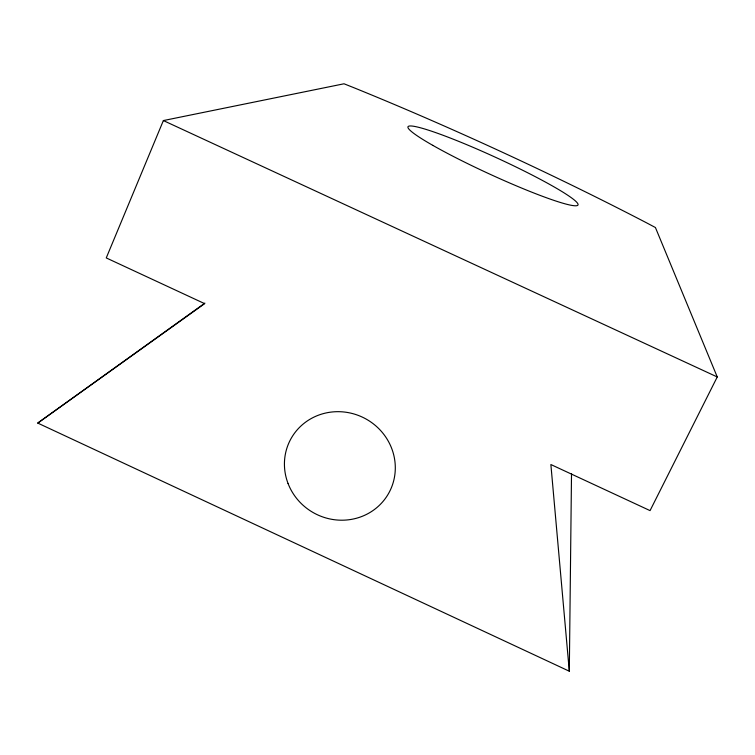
<?xml version="1.0" encoding="UTF-8"?>
<svg xmlns="http://www.w3.org/2000/svg" width="755" height="755" viewBox="0 0 755 755"><rect width="100%" height="100%" fill="white"/><g stroke="black" fill="none" stroke-linecap="round" stroke-linejoin="round"><path stroke-width="1.13" d="M204.879 303.123L37.75 423.074L569.308 671.214L571.516 473.583M569.308 671.214L550.876 464.533L650.055 510.616L717.25 376.962L655.425 227.529L646.308 222.697A401.773 43.516 24.7 0 0 353.784 87.674L344.016 83.786L163.373 120.564L106.257 257.927L204.633 303.642L37.75 423.074M163.373 120.564L717.25 376.962M288.042 483.455A55.955 53.728 29.1 0 0 382.832 501.66A55.955 53.728 29.1 0 0 348.725 412.702A55.955 53.728 29.1 0 0 288.042 483.455M432.766 145.338A93.544 8.843 24.7 0 0 575.102 205.775A93.544 8.843 24.7 0 0 470.997 146.47A93.544 8.843 24.7 0 0 432.766 145.338"/></g></svg>
